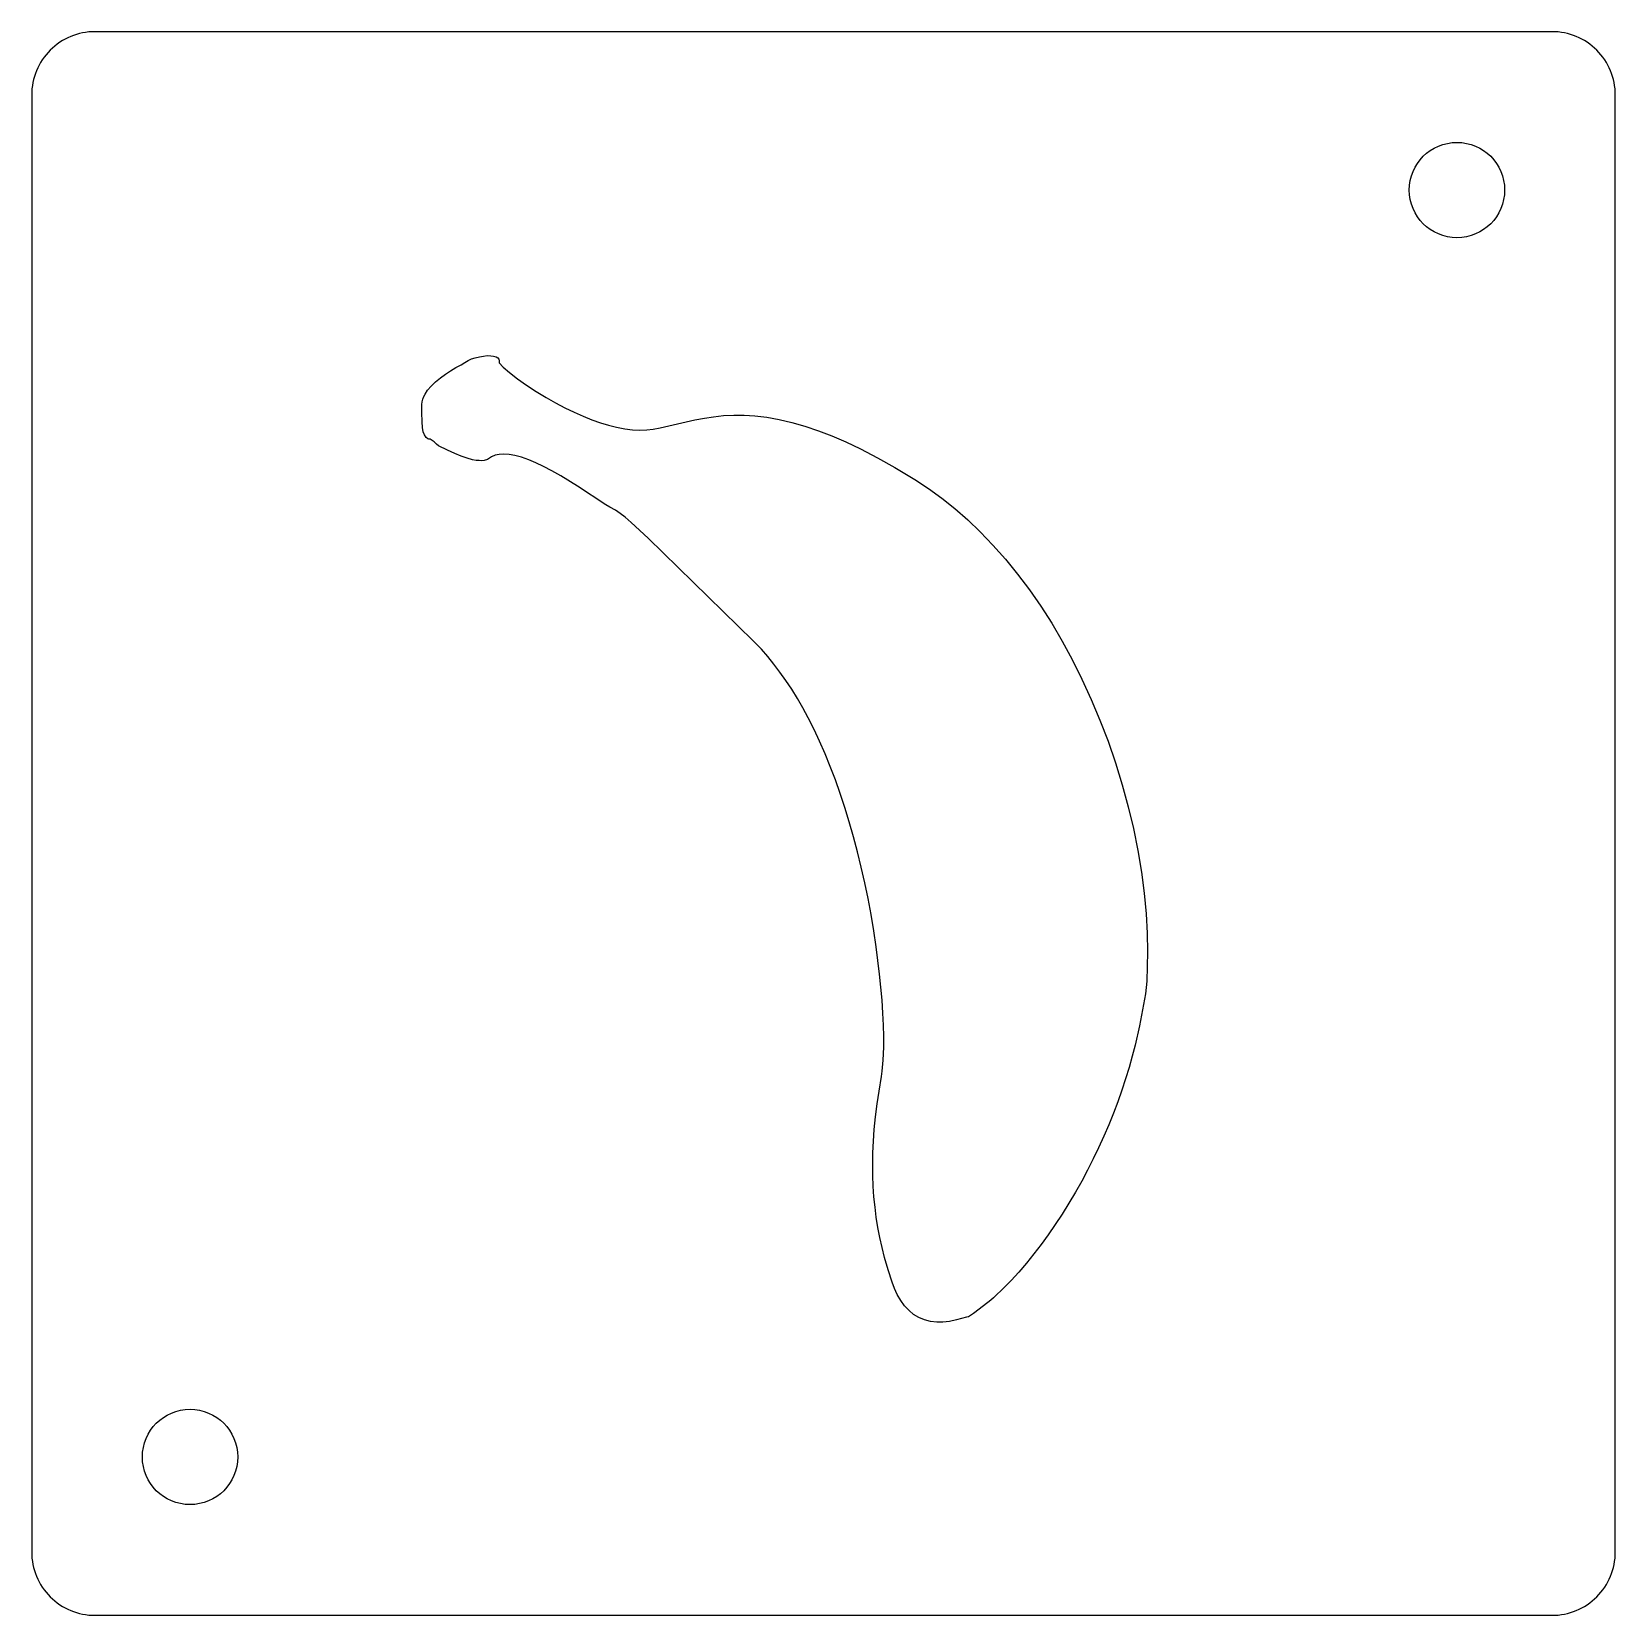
# Model space of a CAD drawing. Header units: millimetres. Extents: x 0 to 50, y 0 to 50.
import ezdxf

# ---------------------------------------------------------------- set-up
doc = ezdxf.new("R2010")
doc.units = ezdxf.units.MM

msp = doc.modelspace()

# ---------------------------------------------------------------- linework, layer by layer
msp.add_lwpolyline([(50, 48, 0.414214), (48, 50), (2, 50, 0.414214), (0, 48), (0, 2, 0.414214), (2, 0), (48, 0, 0.414214), (50, 2)], format="xyb", close=True)
msp.add_lwpolyline([(29.92, 9.662), (29.736, 9.529), (29.575, 9.423), (29.518, 9.418), (29.199, 9.327), (28.978, 9.281), (28.77, 9.257), (28.58, 9.255), (28.381, 9.277), (28.188, 9.326), (28.012, 9.4), (27.846, 9.501), (27.701, 9.619), (27.562, 9.768), (27.438, 9.938), (27.329, 10.127), (27.24, 10.319), (27.165, 10.519), (27.038, 10.907), (26.927, 11.295), (26.848, 11.611), (26.778, 11.926), (26.718, 12.245), (26.667, 12.568), (26.626, 12.887), (26.594, 13.216), (26.571, 13.548), (26.557, 13.883), (26.553, 14.236), (26.559, 14.6), (26.575, 14.967), (26.602, 15.344), (26.641, 15.743), (26.692, 16.144), (26.753, 16.548), (26.833, 17.007), (26.857, 17.181), (26.886, 17.53), (26.9, 17.936), (26.901, 18.276), (26.892, 18.638), (26.875, 19.017), (26.849, 19.418), (26.773, 20.247), (26.665, 21.105), (26.588, 21.616), (26.502, 22.123), (26.407, 22.63), (26.305, 23.126), (26.194, 23.619), (26.075, 24.105), (25.948, 24.583), (25.814, 25.052), (25.676, 25.501), (25.529, 25.947), (25.375, 26.38), (25.215, 26.799), (25.05, 27.203), (24.877, 27.599), (24.702, 27.971), (24.519, 28.334), (24.348, 28.651), (24.175, 28.951), (23.995, 29.242), (23.814, 29.517), (23.626, 29.783), (23.437, 30.032), (23.242, 30.271), (23.04, 30.499), (22.784, 30.764), (19.46, 34.006), (18.925, 34.508), (18.739, 34.669), (18.585, 34.79), (18.433, 34.892), (18.253, 34.988), (18.124, 35.066), (17.234, 35.648), (16.702, 35.975), (16.424, 36.132), (16.161, 36.27), (15.916, 36.387), (15.692, 36.481), (15.466, 36.561), (15.257, 36.618), (15.073, 36.652), (14.9, 36.663), (14.759, 36.654), (14.63, 36.625), (14.523, 36.579), (14.389, 36.495), (14.291, 36.464), (14.215, 36.455), (14.125, 36.456), (14.029, 36.466), (13.921, 36.485), (13.748, 36.531), (13.565, 36.594), (13.361, 36.677), (13.131, 36.782), (12.841, 36.925), (12.779, 36.973), (12.71, 37.047), (12.578, 37.13), (12.542, 37.134), (12.504, 37.15), (12.456, 37.188), (12.403, 37.266), (12.364, 37.371), (12.338, 37.503), (12.324, 37.677), (12.322, 37.974), (12.314, 38.103), (12.32, 38.232), (12.333, 38.316), (12.354, 38.399), (12.382, 38.479), (12.419, 38.556), (12.501, 38.678), (12.61, 38.806), (12.75, 38.941), (12.912, 39.076), (13.061, 39.186), (13.219, 39.29), (13.392, 39.392), (13.559, 39.479), (13.677, 39.559), (13.783, 39.621), (13.885, 39.667), (14, 39.705), (14.135, 39.739), (14.265, 39.76), (14.384, 39.771), (14.495, 39.77), (14.586, 39.758), (14.662, 39.734), (14.716, 39.701), (14.748, 39.66), (14.762, 39.608), (14.755, 39.543), (14.891, 39.403), (15.086, 39.235), (15.334, 39.044), (15.622, 38.84), (15.926, 38.641), (16.244, 38.448), (16.535, 38.283), (16.83, 38.128), (17.125, 37.985), (17.409, 37.859), (17.687, 37.747), (17.957, 37.651), (18.217, 37.572), (18.466, 37.509), (18.727, 37.459), (18.972, 37.429), (19.203, 37.418), (19.418, 37.428), (19.619, 37.451), (19.844, 37.49), (20.94, 37.743), (21.239, 37.8), (21.522, 37.843), (21.846, 37.877), (22.172, 37.892), (22.497, 37.89), (22.828, 37.87), (23.209, 37.825), (23.598, 37.756), (24.002, 37.662), (24.413, 37.544), (24.838, 37.401), (25.266, 37.235), (25.706, 37.046), (26.169, 36.826), (26.703, 36.55), (27.254, 36.24), (27.888, 35.857), (28.318, 35.575), (28.739, 35.269), (29.146, 34.943), (29.553, 34.587), (29.945, 34.213), (30.351, 33.791), (30.746, 33.344), (31.13, 32.873), (31.501, 32.378), (31.86, 31.86), (32.205, 31.32), (32.535, 30.76), (32.85, 30.181), (33.161, 29.562), (33.456, 28.918), (33.728, 28.267), (33.984, 27.596), (34.218, 26.913), (34.43, 26.223), (34.619, 25.527), (34.783, 24.837), (34.922, 24.146), (35.035, 23.467), (35.122, 22.8), (35.183, 22.144), (35.216, 21.533), (35.225, 20.943), (35.206, 20.022), (35.192, 19.818), (35.166, 19.62), (34.974, 18.615), (34.837, 18.002), (34.746, 17.651), (34.646, 17.294), (34.539, 16.942), (34.421, 16.584), (34.291, 16.215), (34.153, 15.851), (34.005, 15.484), (33.851, 15.124), (33.686, 14.762), (33.516, 14.408), (33.336, 14.054), (33.152, 13.709), (32.954, 13.358), (32.748, 13.01), (32.534, 12.667), (32.316, 12.336), (32.095, 12.017), (31.868, 11.706), (31.64, 11.409), (31.406, 11.12), (31.163, 10.838), (30.921, 10.574), (30.711, 10.358), (30.372, 10.026), (30.284, 9.949)], close=True)
for centre in [(45, 45), (5, 5)]:
    msp.add_circle(centre, 1.505)

doc.saveas('drawing.dxf')
